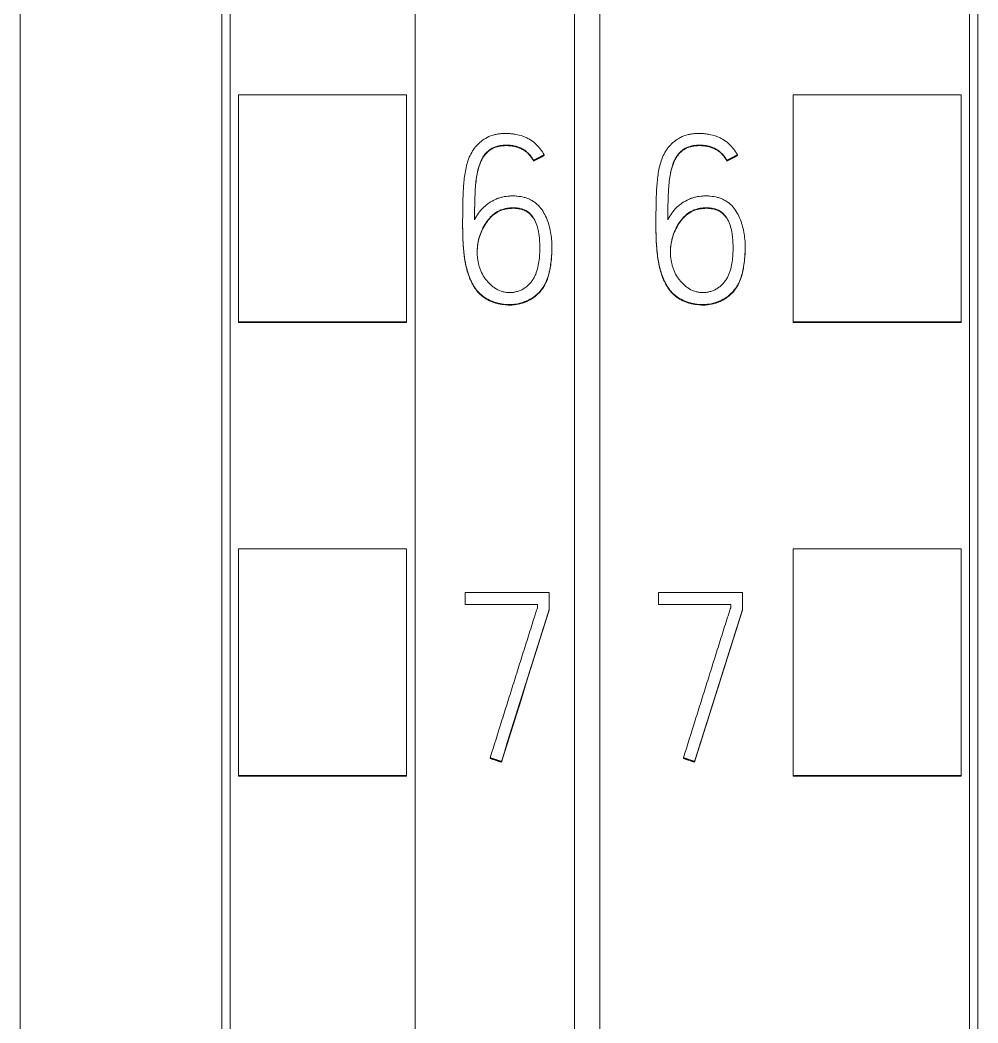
# Model space of a CAD drawing. Header units: millimetres. Extents: x 4137 to 6698, y 1400 to 3585.
# Drawn here: x 5243.75 to 5255.15, y 3259.39 to 3271.33 of the extents above; entities that cross this region are included whole.
import ezdxf

# ---------------------------------------------------------------- set-up
doc = ezdxf.new("R2010")
doc.units = ezdxf.units.MM
doc.layers.add('000-PI-Oprema', color=30, linetype='Continuous', lineweight=5)

msp = doc.modelspace()

# ---------------------------------------------------------------- linework, layer by layer
at = {"layer": '000-PI-Oprema', "color": 0, "linetype": 'ByBlock', "lineweight": 0}
for p, q in [((5250.648, 3360.459), (5250.648, 3247.041)), ((5250.648, 3360.459), (5250.648, 3247.041)), ((5246.248, 3249.363), (5246.248, 3358.178)), ((5255.048, 3358.178), (5255.048, 3249.363)), ((5248.448, 3293.528), (5248.448, 3229.573)), ((5250.348, 3293.528), (5250.348, 3229.573)), ((5246.348, 3267.736), (5246.348, 3270.437)), ((5246.348, 3270.437), (5248.348, 3270.437)), ((5248.348, 3267.736), (5248.348, 3270.437)), ((5252.948, 3267.736), (5252.948, 3270.437)), ((5254.948, 3270.437), (5252.948, 3270.437)), ((5254.948, 3267.736), (5254.948, 3270.437)), ((5249.986, 3269.724), (5249.986, 3269.717)), ((5252.286, 3269.724), (5252.286, 3269.717)), ((5249.859, 3269.657), (5249.859, 3269.651)), ((5252.159, 3269.657), (5252.159, 3269.651)), ((5249.015, 3268.917), (5249.015, 3268.911)), ((5251.315, 3268.917), (5251.315, 3268.911)), ((5250.078, 3268.617), (5250.078, 3268.623)), ((5252.378, 3268.617), (5252.378, 3268.623)), ((5246.348, 3267.728), (5246.348, 3267.736)), ((5246.348, 3267.736), (5248.348, 3267.736)), ((5246.348, 3267.728), (5248.348, 3267.728)), ((5248.348, 3267.728), (5248.348, 3267.736)), ((5252.948, 3267.728), (5252.948, 3267.736)), ((5254.948, 3267.736), (5252.948, 3267.736)), ((5254.948, 3267.728), (5252.948, 3267.728)), ((5254.948, 3267.728), (5254.948, 3267.736)), ((5246.348, 3262.335), (5246.348, 3265.035)), ((5246.348, 3265.035), (5248.348, 3265.035)), ((5248.348, 3262.335), (5248.348, 3265.035)), ((5252.948, 3262.335), (5252.948, 3265.035)), ((5254.948, 3265.035), (5252.948, 3265.035)), ((5254.948, 3262.335), (5254.948, 3265.035)), ((5249.046, 3264.371), (5249.046, 3264.513)), ((5249.046, 3264.513), (5250.045, 3264.513)), ((5250.045, 3264.513), (5250.045, 3264.31)), ((5251.346, 3264.371), (5251.346, 3264.513)), ((5251.346, 3264.513), (5252.345, 3264.513)), ((5252.345, 3264.513), (5252.345, 3264.31)), ((5249.906, 3264.371), (5249.046, 3264.371)), ((5249.906, 3264.332), (5249.906, 3264.371)), ((5252.206, 3264.371), (5251.346, 3264.371)), ((5252.206, 3264.332), (5252.206, 3264.371)), ((5250.045, 3264.31), (5250.045, 3264.304)), ((5252.345, 3264.31), (5252.345, 3264.304)), ((5249.343, 3262.545), (5249.343, 3262.539)), ((5251.643, 3262.545), (5251.643, 3262.539)), ((5249.476, 3262.501), (5249.476, 3262.494)), ((5251.776, 3262.501), (5251.776, 3262.494)), ((5246.348, 3262.328), (5246.348, 3262.335)), ((5246.348, 3262.335), (5248.348, 3262.335)), ((5246.348, 3262.328), (5248.348, 3262.328)), ((5248.348, 3262.328), (5248.348, 3262.335)), ((5252.948, 3262.328), (5252.948, 3262.335)), ((5254.948, 3262.335), (5252.948, 3262.335)), ((5254.948, 3262.328), (5252.948, 3262.328)), ((5254.948, 3262.328), (5254.948, 3262.335))]:
    msp.add_line(p, q, dxfattribs=at)
for centre, major_axis, ratio, start_param, end_param in [((5262.257, 3240.552), (315.562, 1005.234), 0.017816, 1.552753, 1.554553), ((5262.089, 3240.868), (313.38, 998.269), 0.017694, 1.552872, 1.554685), ((5264.476, 3240.698), (314.539, 1001.971), 0.017758, 1.552804, 1.55461), ((5264.456, 3240.743), (314.236, 1001.002), 0.017743, 1.552827, 1.554635)]:
    msp.add_ellipse(centre, major_axis=major_axis, ratio=ratio, start_param=start_param, end_param=end_param, dxfattribs=at)
for points, knots in [([(5246.148, 3249.078), (5246.148, 3252.418), (5246.148, 3260.383), (5246.148, 3273.023), (5246.148, 3288.509), (5246.148, 3302.803), (5246.148, 3317.013), (5246.148, 3331.58), (5246.148, 3345.75), (5246.148, 3355.32), (5246.148, 3358.364)], [0, 0, 0, 0, 0.091483, 0.21812, 0.346206, 0.515858, 0.610111, 0.736264, 0.916066, 1, 1, 1, 1]), ([(5255.148, 3358.364), (5255.148, 3355.32), (5255.148, 3345.75), (5255.148, 3331.58), (5255.148, 3317.013), (5255.148, 3302.803), (5255.148, 3288.509), (5255.148, 3273.023), (5255.148, 3260.383), (5255.148, 3252.418), (5255.148, 3249.078)], [0, 0, 0, 0, 0.083934, 0.263736, 0.389889, 0.484142, 0.653794, 0.78188, 0.908517, 1, 1, 1, 1]), ([(5243.748, 3355.298), (5243.748, 3353.275), (5243.748, 3344.726), (5243.748, 3331.58), (5243.748, 3317.013), (5243.748, 3302.803), (5243.748, 3288.509), (5243.748, 3273.023), (5243.748, 3260.265), (5243.748, 3251.383), (5243.748, 3247.126), (5243.748, 3246.328)], [0, 0, 0, 0, 0.055935, 0.236292, 0.362833, 0.457376, 0.627551, 0.756032, 0.883059, 0.978086, 1, 1, 1, 1]), ([(5249.986, 3269.724), (5249.972, 3269.749), (5249.956, 3269.773), (5249.929, 3269.807), (5249.92, 3269.818), (5249.9, 3269.839), (5249.89, 3269.85), (5249.857, 3269.879), (5249.834, 3269.896), (5249.797, 3269.918), (5249.784, 3269.924), (5249.757, 3269.936), (5249.744, 3269.942), (5249.703, 3269.956), (5249.675, 3269.963), (5249.633, 3269.971), (5249.618, 3269.973), (5249.59, 3269.976), (5249.575, 3269.978), (5249.532, 3269.98), (5249.503, 3269.98), (5249.46, 3269.976), (5249.446, 3269.974), (5249.417, 3269.969), (5249.403, 3269.966), (5249.361, 3269.955), (5249.334, 3269.945), (5249.295, 3269.925), (5249.283, 3269.917), (5249.258, 3269.902), (5249.246, 3269.893), (5249.212, 3269.866), (5249.192, 3269.846), (5249.163, 3269.813), (5249.154, 3269.801), (5249.137, 3269.778), (5249.13, 3269.766), (5249.108, 3269.728), (5249.096, 3269.702), (5249.076, 3269.647), (5249.067, 3269.62), (5249.054, 3269.564), (5249.048, 3269.536), (5249.039, 3269.479), (5249.036, 3269.451), (5249.026, 3269.365), (5249.023, 3269.308), (5249.018, 3269.193), (5249.017, 3269.135), (5249.015, 3268.963), (5249.013, 3268.847), (5249.019, 3268.704), (5249.021, 3268.675), (5249.025, 3268.618), (5249.027, 3268.59), (5249.036, 3268.504), (5249.045, 3268.447), (5249.062, 3268.377), (5249.066, 3268.362), (5249.074, 3268.335), (5249.078, 3268.321), (5249.092, 3268.28), (5249.102, 3268.253), (5249.12, 3268.213), (5249.127, 3268.201), (5249.141, 3268.175), (5249.148, 3268.162), (5249.172, 3268.126), (5249.19, 3268.103), (5249.22, 3268.072), (5249.231, 3268.062), (5249.254, 3268.043), (5249.265, 3268.035), (5249.302, 3268.011), (5249.327, 3267.997), (5249.368, 3267.98), (5249.381, 3267.975), (5249.409, 3267.966), (5249.423, 3267.962), (5249.465, 3267.952), (5249.493, 3267.947), (5249.537, 3267.943), (5249.551, 3267.942), (5249.581, 3267.942), (5249.595, 3267.942), (5249.638, 3267.945), (5249.667, 3267.95), (5249.709, 3267.96), (5249.723, 3267.964), (5249.75, 3267.974), (5249.764, 3267.979), (5249.804, 3267.997), (5249.829, 3268.011), (5249.865, 3268.035), (5249.876, 3268.044), (5249.899, 3268.063), (5249.91, 3268.073), (5249.94, 3268.104), (5249.958, 3268.126), (5249.982, 3268.162), (5249.989, 3268.175), (5250.003, 3268.201), (5250.009, 3268.214), (5250.025, 3268.255), (5250.034, 3268.282), (5250.045, 3268.324), (5250.048, 3268.338), (5250.054, 3268.367), (5250.057, 3268.381), (5250.064, 3268.424), (5250.067, 3268.453), (5250.076, 3268.539), (5250.079, 3268.596), (5250.077, 3268.683), (5250.075, 3268.711), (5250.068, 3268.769), (5250.064, 3268.798), (5250.051, 3268.855), (5250.044, 3268.883), (5250.026, 3268.939), (5250.015, 3268.966), (5249.99, 3269.019), (5249.976, 3269.045), (5249.943, 3269.092), (5249.924, 3269.115), (5249.892, 3269.145), (5249.881, 3269.154), (5249.857, 3269.171), (5249.844, 3269.179), (5249.818, 3269.192), (5249.805, 3269.198), (5249.777, 3269.209), (5249.763, 3269.214), (5249.721, 3269.225), (5249.692, 3269.23), (5249.648, 3269.234), (5249.634, 3269.235), (5249.604, 3269.236), (5249.59, 3269.235), (5249.546, 3269.233), (5249.517, 3269.229), (5249.474, 3269.219), (5249.46, 3269.215), (5249.432, 3269.206), (5249.418, 3269.2), (5249.379, 3269.182), (5249.353, 3269.168), (5249.317, 3269.143), (5249.305, 3269.134), (5249.283, 3269.116), (5249.272, 3269.106), (5249.24, 3269.076), (5249.221, 3269.054), (5249.186, 3269.006), (5249.171, 3268.981), (5249.157, 3268.955)], [0, 0, 0, 0, 0.015625, 0.015625, 0.023438, 0.023438, 0.03125, 0.03125, 0.046875, 0.046875, 0.054688, 0.054688, 0.0625, 0.0625, 0.078125, 0.078125, 0.085938, 0.085938, 0.09375, 0.09375, 0.109375, 0.109375, 0.117188, 0.117188, 0.125, 0.125, 0.140625, 0.140625, 0.148438, 0.148438, 0.15625, 0.15625, 0.171875, 0.171875, 0.179688, 0.179688, 0.1875, 0.1875, 0.203125, 0.203125, 0.21875, 0.21875, 0.234375, 0.234375, 0.25, 0.25, 0.28125, 0.28125, 0.3125, 0.3125, 0.375, 0.375, 0.390625, 0.390625, 0.40625, 0.40625, 0.4375, 0.4375, 0.445313, 0.445313, 0.453125, 0.453125, 0.46875, 0.46875, 0.476563, 0.476563, 0.484375, 0.484375, 0.5, 0.5, 0.507813, 0.507813, 0.515625, 0.515625, 0.53125, 0.53125, 0.539063, 0.539063, 0.546875, 0.546875, 0.5625, 0.5625, 0.570313, 0.570313, 0.578125, 0.578125, 0.59375, 0.59375, 0.601563, 0.601563, 0.609375, 0.609375, 0.625, 0.625, 0.632813, 0.632813, 0.640625, 0.640625, 0.65625, 0.65625, 0.664063, 0.664063, 0.671875, 0.671875, 0.6875, 0.6875, 0.695313, 0.695313, 0.703125, 0.703125, 0.71875, 0.71875, 0.75, 0.75, 0.765625, 0.765625, 0.78125, 0.78125, 0.796875, 0.796875, 0.8125, 0.8125, 0.828125, 0.828125, 0.84375, 0.84375, 0.851563, 0.851563, 0.859375, 0.859375, 0.867188, 0.867188, 0.875, 0.875, 0.890625, 0.890625, 0.898438, 0.898438, 0.90625, 0.90625, 0.921875, 0.921875, 0.929688, 0.929688, 0.9375, 0.9375, 0.953125, 0.953125, 0.960938, 0.960938, 0.96875, 0.96875, 0.984375, 0.984375, 1, 1, 1, 1]), ([(5252.286, 3269.724), (5252.272, 3269.749), (5252.256, 3269.773), (5252.229, 3269.807), (5252.22, 3269.818), (5252.2, 3269.839), (5252.19, 3269.85), (5252.157, 3269.879), (5252.134, 3269.896), (5252.097, 3269.918), (5252.084, 3269.924), (5252.057, 3269.936), (5252.044, 3269.942), (5252.003, 3269.956), (5251.975, 3269.963), (5251.933, 3269.971), (5251.918, 3269.973), (5251.89, 3269.976), (5251.875, 3269.978), (5251.832, 3269.98), (5251.803, 3269.98), (5251.76, 3269.976), (5251.746, 3269.974), (5251.717, 3269.969), (5251.703, 3269.966), (5251.661, 3269.955), (5251.634, 3269.945), (5251.595, 3269.925), (5251.583, 3269.917), (5251.558, 3269.902), (5251.546, 3269.893), (5251.512, 3269.866), (5251.492, 3269.846), (5251.463, 3269.813), (5251.454, 3269.801), (5251.437, 3269.778), (5251.43, 3269.766), (5251.408, 3269.728), (5251.396, 3269.702), (5251.376, 3269.647), (5251.367, 3269.62), (5251.354, 3269.564), (5251.348, 3269.536), (5251.339, 3269.479), (5251.336, 3269.451), (5251.326, 3269.365), (5251.323, 3269.308), (5251.318, 3269.193), (5251.317, 3269.135), (5251.315, 3268.963), (5251.313, 3268.847), (5251.319, 3268.704), (5251.321, 3268.675), (5251.325, 3268.618), (5251.327, 3268.59), (5251.336, 3268.504), (5251.345, 3268.447), (5251.362, 3268.377), (5251.366, 3268.362), (5251.374, 3268.335), (5251.378, 3268.321), (5251.392, 3268.28), (5251.402, 3268.253), (5251.42, 3268.213), (5251.427, 3268.201), (5251.441, 3268.175), (5251.448, 3268.162), (5251.472, 3268.126), (5251.49, 3268.103), (5251.52, 3268.072), (5251.531, 3268.062), (5251.554, 3268.043), (5251.565, 3268.035), (5251.602, 3268.011), (5251.627, 3267.997), (5251.668, 3267.98), (5251.681, 3267.975), (5251.709, 3267.966), (5251.723, 3267.962), (5251.765, 3267.952), (5251.793, 3267.947), (5251.837, 3267.943), (5251.851, 3267.942), (5251.881, 3267.942), (5251.895, 3267.942), (5251.938, 3267.945), (5251.967, 3267.95), (5252.009, 3267.96), (5252.023, 3267.964), (5252.05, 3267.974), (5252.064, 3267.979), (5252.104, 3267.997), (5252.129, 3268.011), (5252.165, 3268.035), (5252.176, 3268.044), (5252.199, 3268.063), (5252.21, 3268.073), (5252.24, 3268.104), (5252.258, 3268.126), (5252.282, 3268.162), (5252.289, 3268.175), (5252.303, 3268.201), (5252.309, 3268.214), (5252.325, 3268.255), (5252.334, 3268.282), (5252.345, 3268.324), (5252.348, 3268.338), (5252.354, 3268.367), (5252.357, 3268.381), (5252.364, 3268.424), (5252.367, 3268.453), (5252.376, 3268.539), (5252.379, 3268.596), (5252.377, 3268.683), (5252.375, 3268.711), (5252.368, 3268.769), (5252.364, 3268.798), (5252.351, 3268.855), (5252.344, 3268.883), (5252.326, 3268.939), (5252.315, 3268.966), (5252.29, 3269.019), (5252.276, 3269.045), (5252.243, 3269.092), (5252.224, 3269.115), (5252.192, 3269.145), (5252.181, 3269.154), (5252.157, 3269.171), (5252.144, 3269.179), (5252.118, 3269.192), (5252.105, 3269.198), (5252.077, 3269.209), (5252.063, 3269.214), (5252.021, 3269.225), (5251.992, 3269.23), (5251.948, 3269.234), (5251.934, 3269.235), (5251.904, 3269.236), (5251.89, 3269.235), (5251.846, 3269.233), (5251.817, 3269.229), (5251.774, 3269.219), (5251.76, 3269.215), (5251.732, 3269.206), (5251.718, 3269.2), (5251.679, 3269.182), (5251.653, 3269.168), (5251.617, 3269.143), (5251.605, 3269.134), (5251.583, 3269.116), (5251.572, 3269.106), (5251.54, 3269.076), (5251.521, 3269.054), (5251.486, 3269.006), (5251.471, 3268.981), (5251.457, 3268.955)], [0, 0, 0, 0, 0.015625, 0.015625, 0.023438, 0.023438, 0.03125, 0.03125, 0.046875, 0.046875, 0.054688, 0.054688, 0.0625, 0.0625, 0.078125, 0.078125, 0.085938, 0.085938, 0.09375, 0.09375, 0.109375, 0.109375, 0.117188, 0.117188, 0.125, 0.125, 0.140625, 0.140625, 0.148438, 0.148438, 0.15625, 0.15625, 0.171875, 0.171875, 0.179688, 0.179688, 0.1875, 0.1875, 0.203125, 0.203125, 0.21875, 0.21875, 0.234375, 0.234375, 0.25, 0.25, 0.28125, 0.28125, 0.3125, 0.3125, 0.375, 0.375, 0.390625, 0.390625, 0.40625, 0.40625, 0.4375, 0.4375, 0.445313, 0.445313, 0.453125, 0.453125, 0.46875, 0.46875, 0.476563, 0.476563, 0.484375, 0.484375, 0.5, 0.5, 0.507813, 0.507813, 0.515625, 0.515625, 0.53125, 0.53125, 0.539063, 0.539063, 0.546875, 0.546875, 0.5625, 0.5625, 0.570313, 0.570313, 0.578125, 0.578125, 0.59375, 0.59375, 0.601563, 0.601563, 0.609375, 0.609375, 0.625, 0.625, 0.632813, 0.632813, 0.640625, 0.640625, 0.65625, 0.65625, 0.664063, 0.664063, 0.671875, 0.671875, 0.6875, 0.6875, 0.695313, 0.695313, 0.703125, 0.703125, 0.71875, 0.71875, 0.75, 0.75, 0.765625, 0.765625, 0.78125, 0.78125, 0.796875, 0.796875, 0.8125, 0.8125, 0.828125, 0.828125, 0.84375, 0.84375, 0.851563, 0.851563, 0.859375, 0.859375, 0.867188, 0.867188, 0.875, 0.875, 0.890625, 0.890625, 0.898438, 0.898438, 0.90625, 0.90625, 0.921875, 0.921875, 0.929688, 0.929688, 0.9375, 0.9375, 0.953125, 0.953125, 0.960938, 0.960938, 0.96875, 0.96875, 0.984375, 0.984375, 1, 1, 1, 1]), ([(5249.157, 3268.955), (5249.157, 3269.016), (5249.157, 3269.077), (5249.16, 3269.169), (5249.161, 3269.199), (5249.163, 3269.26), (5249.164, 3269.291), (5249.168, 3269.351), (5249.17, 3269.382), (5249.177, 3269.442), (5249.182, 3269.473), (5249.191, 3269.518), (5249.194, 3269.533), (5249.201, 3269.563), (5249.206, 3269.578), (5249.22, 3269.622), (5249.231, 3269.651), (5249.249, 3269.685), (5249.253, 3269.691), (5249.261, 3269.705), (5249.266, 3269.711), (5249.279, 3269.73), (5249.289, 3269.742), (5249.305, 3269.759), (5249.311, 3269.764), (5249.323, 3269.775), (5249.329, 3269.779), (5249.348, 3269.793), (5249.361, 3269.801), (5249.382, 3269.811), (5249.389, 3269.814), (5249.403, 3269.82), (5249.411, 3269.822), (5249.433, 3269.829), (5249.448, 3269.832), (5249.479, 3269.837), (5249.494, 3269.838), (5249.525, 3269.84), (5249.541, 3269.84), (5249.572, 3269.839), (5249.587, 3269.838), (5249.618, 3269.834), (5249.64, 3269.829), (5249.663, 3269.823), (5249.677, 3269.818), (5249.685, 3269.815), (5249.706, 3269.806), (5249.72, 3269.799), (5249.747, 3269.784), (5249.76, 3269.775), (5249.778, 3269.761), (5249.784, 3269.755), (5249.795, 3269.745), (5249.801, 3269.739), (5249.817, 3269.722), (5249.826, 3269.71), (5249.844, 3269.685), (5249.852, 3269.671), (5249.859, 3269.657)], [0, 0, 0, 0, 0.125, 0.125, 0.1875, 0.1875, 0.25, 0.25, 0.3125, 0.3125, 0.375, 0.375, 0.40625, 0.40625, 0.4375, 0.4375, 0.5, 0.5, 0.515625, 0.515625, 0.53125, 0.53125, 0.5625, 0.5625, 0.578125, 0.578125, 0.59375, 0.59375, 0.625, 0.625, 0.640625, 0.640625, 0.65625, 0.65625, 0.6875, 0.6875, 0.71875, 0.71875, 0.75, 0.75, 0.78125, 0.78125, 0.8125, 0.828125, 0.828125, 0.84375, 0.84375, 0.875, 0.875, 0.90625, 0.90625, 0.921875, 0.921875, 0.9375, 0.9375, 0.96875, 0.96875, 1, 1, 1, 1]), ([(5249.859, 3269.651), (5249.845, 3269.679), (5249.828, 3269.704), (5249.802, 3269.732), (5249.796, 3269.738), (5249.785, 3269.748), (5249.779, 3269.754), (5249.761, 3269.768), (5249.735, 3269.785), (5249.708, 3269.799), (5249.679, 3269.811), (5249.664, 3269.816), (5249.635, 3269.824), (5249.619, 3269.827), (5249.589, 3269.832), (5249.573, 3269.833), (5249.527, 3269.835), (5249.496, 3269.833), (5249.451, 3269.826), (5249.435, 3269.823), (5249.405, 3269.814), (5249.391, 3269.809), (5249.37, 3269.799), (5249.363, 3269.796), (5249.35, 3269.788), (5249.343, 3269.784), (5249.324, 3269.77), (5249.307, 3269.755), (5249.291, 3269.737), (5249.281, 3269.726), (5249.276, 3269.719), (5249.263, 3269.701), (5249.254, 3269.687), (5249.24, 3269.661), (5249.233, 3269.647), (5249.221, 3269.618), (5249.216, 3269.603), (5249.202, 3269.559), (5249.194, 3269.529), (5249.182, 3269.469), (5249.178, 3269.439), (5249.171, 3269.379), (5249.168, 3269.348), (5249.164, 3269.287), (5249.163, 3269.256), (5249.161, 3269.195), (5249.16, 3269.164), (5249.157, 3269.072), (5249.157, 3269.01), (5249.157, 3268.949)], [0, 0, 0, 0, 0.0625, 0.0625, 0.078125, 0.078125, 0.09375, 0.09375, 0.125, 0.15625, 0.15625, 0.1875, 0.1875, 0.21875, 0.21875, 0.25, 0.25, 0.3125, 0.3125, 0.34375, 0.34375, 0.375, 0.375, 0.390625, 0.390625, 0.40625, 0.40625, 0.4375, 0.453125, 0.453125, 0.46875, 0.46875, 0.5, 0.5, 0.53125, 0.53125, 0.5625, 0.5625, 0.625, 0.625, 0.6875, 0.6875, 0.75, 0.75, 0.8125, 0.8125, 0.875, 0.875, 1, 1, 1, 1]), ([(5251.457, 3268.955), (5251.457, 3269.016), (5251.457, 3269.077), (5251.46, 3269.169), (5251.461, 3269.199), (5251.463, 3269.26), (5251.464, 3269.291), (5251.468, 3269.351), (5251.47, 3269.382), (5251.477, 3269.442), (5251.482, 3269.473), (5251.491, 3269.518), (5251.494, 3269.533), (5251.501, 3269.563), (5251.506, 3269.578), (5251.52, 3269.622), (5251.531, 3269.651), (5251.549, 3269.685), (5251.553, 3269.691), (5251.561, 3269.705), (5251.566, 3269.711), (5251.579, 3269.73), (5251.589, 3269.742), (5251.605, 3269.759), (5251.611, 3269.764), (5251.623, 3269.775), (5251.629, 3269.779), (5251.648, 3269.793), (5251.661, 3269.801), (5251.682, 3269.811), (5251.689, 3269.814), (5251.703, 3269.82), (5251.711, 3269.822), (5251.733, 3269.829), (5251.748, 3269.832), (5251.779, 3269.837), (5251.794, 3269.838), (5251.825, 3269.84), (5251.841, 3269.84), (5251.872, 3269.839), (5251.887, 3269.838), (5251.918, 3269.834), (5251.94, 3269.829), (5251.963, 3269.823), (5251.977, 3269.818), (5251.985, 3269.815), (5252.006, 3269.806), (5252.02, 3269.799), (5252.047, 3269.784), (5252.06, 3269.775), (5252.078, 3269.761), (5252.084, 3269.755), (5252.095, 3269.745), (5252.101, 3269.739), (5252.117, 3269.722), (5252.126, 3269.71), (5252.144, 3269.685), (5252.152, 3269.671), (5252.159, 3269.657)], [0, 0, 0, 0, 0.125, 0.125, 0.1875, 0.1875, 0.25, 0.25, 0.3125, 0.3125, 0.375, 0.375, 0.40625, 0.40625, 0.4375, 0.4375, 0.5, 0.5, 0.515625, 0.515625, 0.53125, 0.53125, 0.5625, 0.5625, 0.578125, 0.578125, 0.59375, 0.59375, 0.625, 0.625, 0.640625, 0.640625, 0.65625, 0.65625, 0.6875, 0.6875, 0.71875, 0.71875, 0.75, 0.75, 0.78125, 0.78125, 0.8125, 0.828125, 0.828125, 0.84375, 0.84375, 0.875, 0.875, 0.90625, 0.90625, 0.921875, 0.921875, 0.9375, 0.9375, 0.96875, 0.96875, 1, 1, 1, 1]), ([(5252.159, 3269.651), (5252.145, 3269.679), (5252.128, 3269.704), (5252.102, 3269.732), (5252.096, 3269.738), (5252.085, 3269.748), (5252.079, 3269.754), (5252.061, 3269.768), (5252.035, 3269.785), (5252.008, 3269.799), (5251.979, 3269.811), (5251.964, 3269.816), (5251.935, 3269.824), (5251.919, 3269.827), (5251.889, 3269.832), (5251.873, 3269.833), (5251.827, 3269.835), (5251.796, 3269.833), (5251.751, 3269.826), (5251.735, 3269.823), (5251.705, 3269.814), (5251.691, 3269.809), (5251.67, 3269.799), (5251.663, 3269.796), (5251.65, 3269.788), (5251.643, 3269.784), (5251.624, 3269.77), (5251.607, 3269.755), (5251.591, 3269.737), (5251.581, 3269.726), (5251.576, 3269.719), (5251.563, 3269.701), (5251.554, 3269.687), (5251.54, 3269.661), (5251.533, 3269.647), (5251.521, 3269.618), (5251.516, 3269.603), (5251.502, 3269.559), (5251.494, 3269.529), (5251.482, 3269.469), (5251.478, 3269.439), (5251.471, 3269.379), (5251.468, 3269.348), (5251.464, 3269.287), (5251.463, 3269.256), (5251.461, 3269.195), (5251.46, 3269.164), (5251.457, 3269.072), (5251.457, 3269.01), (5251.457, 3268.949)], [0, 0, 0, 0, 0.0625, 0.0625, 0.078125, 0.078125, 0.09375, 0.09375, 0.125, 0.15625, 0.15625, 0.1875, 0.1875, 0.21875, 0.21875, 0.25, 0.25, 0.3125, 0.3125, 0.34375, 0.34375, 0.375, 0.375, 0.390625, 0.390625, 0.40625, 0.40625, 0.4375, 0.453125, 0.453125, 0.46875, 0.46875, 0.5, 0.5, 0.53125, 0.53125, 0.5625, 0.5625, 0.625, 0.625, 0.6875, 0.6875, 0.75, 0.75, 0.8125, 0.8125, 0.875, 0.875, 1, 1, 1, 1]), ([(5249.43, 3269.049), (5249.456, 3269.064), (5249.483, 3269.074), (5249.526, 3269.085), (5249.54, 3269.088), (5249.569, 3269.092), (5249.599, 3269.094), (5249.628, 3269.094), (5249.658, 3269.092), (5249.672, 3269.091), (5249.701, 3269.085), (5249.716, 3269.082), (5249.744, 3269.073), (5249.757, 3269.067), (5249.783, 3269.053), (5249.795, 3269.044), (5249.817, 3269.025), (5249.827, 3269.014), (5249.846, 3268.991), (5249.854, 3268.979), (5249.869, 3268.954), (5249.876, 3268.941), (5249.894, 3268.9), (5249.903, 3268.873), (5249.914, 3268.83), (5249.917, 3268.816), (5249.922, 3268.787), (5249.924, 3268.772), (5249.929, 3268.729), (5249.931, 3268.7), (5249.934, 3268.641), (5249.934, 3268.612), (5249.932, 3268.525), (5249.927, 3268.467), (5249.909, 3268.38), (5249.902, 3268.352), (5249.887, 3268.31), (5249.882, 3268.297), (5249.869, 3268.27), (5249.862, 3268.257), (5249.839, 3268.22), (5249.821, 3268.197), (5249.794, 3268.171), (5249.789, 3268.166), (5249.778, 3268.157), (5249.772, 3268.152), (5249.754, 3268.139), (5249.742, 3268.131), (5249.717, 3268.117), (5249.703, 3268.111), (5249.675, 3268.1), (5249.647, 3268.092), (5249.618, 3268.087), (5249.589, 3268.085), (5249.574, 3268.084), (5249.545, 3268.086), (5249.53, 3268.088), (5249.501, 3268.093), (5249.487, 3268.097), (5249.445, 3268.111), (5249.419, 3268.125), (5249.382, 3268.149), (5249.37, 3268.159), (5249.348, 3268.178), (5249.327, 3268.198), (5249.307, 3268.22), (5249.289, 3268.243), (5249.28, 3268.255), (5249.256, 3268.291), (5249.242, 3268.317), (5249.225, 3268.358), (5249.22, 3268.372), (5249.211, 3268.4), (5249.208, 3268.414), (5249.198, 3268.457), (5249.193, 3268.486), (5249.189, 3268.529), (5249.189, 3268.544), (5249.188, 3268.573), (5249.188, 3268.588), (5249.191, 3268.632), (5249.194, 3268.661), (5249.205, 3268.718), (5249.213, 3268.746), (5249.227, 3268.788), (5249.232, 3268.802), (5249.244, 3268.829), (5249.25, 3268.842), (5249.27, 3268.881), (5249.285, 3268.906), (5249.311, 3268.941), (5249.32, 3268.953), (5249.339, 3268.975), (5249.349, 3268.986), (5249.381, 3269.016), (5249.404, 3269.034), (5249.43, 3269.049)], [0, 0, 0, 0, 0.03125, 0.03125, 0.046875, 0.046875, 0.0625, 0.078125, 0.078125, 0.09375, 0.09375, 0.109375, 0.109375, 0.125, 0.125, 0.140625, 0.140625, 0.15625, 0.15625, 0.171875, 0.171875, 0.1875, 0.1875, 0.21875, 0.21875, 0.234375, 0.234375, 0.25, 0.25, 0.28125, 0.28125, 0.3125, 0.3125, 0.375, 0.375, 0.40625, 0.40625, 0.421875, 0.421875, 0.4375, 0.4375, 0.46875, 0.46875, 0.476563, 0.476563, 0.484375, 0.484375, 0.5, 0.5, 0.515625, 0.515625, 0.53125, 0.546875, 0.546875, 0.5625, 0.5625, 0.578125, 0.578125, 0.59375, 0.59375, 0.625, 0.625, 0.640625, 0.640625, 0.65625, 0.671875, 0.671875, 0.6875, 0.6875, 0.71875, 0.71875, 0.734375, 0.734375, 0.75, 0.75, 0.78125, 0.78125, 0.796875, 0.796875, 0.8125, 0.8125, 0.84375, 0.84375, 0.875, 0.875, 0.890625, 0.890625, 0.90625, 0.90625, 0.9375, 0.9375, 0.953125, 0.953125, 0.96875, 0.96875, 1, 1, 1, 1]), ([(5249.43, 3269.043), (5249.404, 3269.028), (5249.381, 3269.01), (5249.349, 3268.98), (5249.339, 3268.969), (5249.32, 3268.947), (5249.311, 3268.935), (5249.285, 3268.9), (5249.27, 3268.875), (5249.25, 3268.836), (5249.244, 3268.823), (5249.232, 3268.796), (5249.227, 3268.782), (5249.213, 3268.74), (5249.205, 3268.712), (5249.197, 3268.669), (5249.195, 3268.654), (5249.191, 3268.625), (5249.19, 3268.611), (5249.189, 3268.585), (5249.188, 3268.574), (5249.188, 3268.564)], [0, 0, 0, 0, 0.157109, 0.157109, 0.235664, 0.235664, 0.314218, 0.314218, 0.471328, 0.471328, 0.549882, 0.549882, 0.628437, 0.628437, 0.785546, 0.785546, 0.864101, 0.864101, 0.942655, 0.942655, 1, 1, 1, 1]), ([(5249.851, 3268.978), (5249.846, 3268.984), (5249.841, 3268.991), (5249.826, 3269.009), (5249.816, 3269.02), (5249.799, 3269.034), (5249.794, 3269.039), (5249.781, 3269.047), (5249.775, 3269.051), (5249.756, 3269.061), (5249.743, 3269.067), (5249.715, 3269.076), (5249.7, 3269.08), (5249.671, 3269.084), (5249.657, 3269.086), (5249.628, 3269.088), (5249.613, 3269.088), (5249.569, 3269.086), (5249.54, 3269.082), (5249.497, 3269.072), (5249.483, 3269.067), (5249.463, 3269.059), (5249.456, 3269.056), (5249.443, 3269.05), (5249.436, 3269.047), (5249.43, 3269.043)], [0, 0, 0, 0, 0.053658, 0.053658, 0.148292, 0.148292, 0.195609, 0.195609, 0.242926, 0.242926, 0.33756, 0.33756, 0.432195, 0.432195, 0.526829, 0.526829, 0.621463, 0.621463, 0.810732, 0.810732, 0.905366, 0.905366, 0.952683, 0.952683, 1, 1, 1, 1]), ([(5251.73, 3269.049), (5251.756, 3269.064), (5251.783, 3269.074), (5251.826, 3269.085), (5251.84, 3269.088), (5251.869, 3269.092), (5251.899, 3269.094), (5251.928, 3269.094), (5251.958, 3269.092), (5251.972, 3269.091), (5252.001, 3269.085), (5252.016, 3269.082), (5252.044, 3269.073), (5252.057, 3269.067), (5252.083, 3269.053), (5252.095, 3269.044), (5252.117, 3269.025), (5252.127, 3269.014), (5252.146, 3268.991), (5252.154, 3268.979), (5252.169, 3268.954), (5252.176, 3268.941), (5252.194, 3268.9), (5252.203, 3268.873), (5252.214, 3268.83), (5252.217, 3268.816), (5252.222, 3268.787), (5252.224, 3268.772), (5252.229, 3268.729), (5252.231, 3268.7), (5252.234, 3268.641), (5252.234, 3268.612), (5252.232, 3268.525), (5252.227, 3268.467), (5252.209, 3268.38), (5252.202, 3268.352), (5252.187, 3268.31), (5252.182, 3268.297), (5252.169, 3268.27), (5252.162, 3268.257), (5252.139, 3268.22), (5252.121, 3268.197), (5252.094, 3268.171), (5252.089, 3268.166), (5252.078, 3268.157), (5252.072, 3268.152), (5252.054, 3268.139), (5252.042, 3268.131), (5252.017, 3268.117), (5252.003, 3268.111), (5251.975, 3268.1), (5251.947, 3268.092), (5251.918, 3268.087), (5251.889, 3268.085), (5251.874, 3268.084), (5251.845, 3268.086), (5251.83, 3268.088), (5251.801, 3268.093), (5251.787, 3268.097), (5251.745, 3268.111), (5251.719, 3268.125), (5251.682, 3268.149), (5251.67, 3268.159), (5251.648, 3268.178), (5251.627, 3268.198), (5251.607, 3268.22), (5251.589, 3268.243), (5251.58, 3268.255), (5251.556, 3268.291), (5251.542, 3268.317), (5251.525, 3268.358), (5251.52, 3268.372), (5251.511, 3268.4), (5251.508, 3268.414), (5251.498, 3268.457), (5251.493, 3268.486), (5251.489, 3268.529), (5251.489, 3268.544), (5251.488, 3268.573), (5251.488, 3268.588), (5251.491, 3268.632), (5251.494, 3268.661), (5251.505, 3268.718), (5251.513, 3268.746), (5251.527, 3268.788), (5251.532, 3268.802), (5251.544, 3268.829), (5251.55, 3268.842), (5251.57, 3268.881), (5251.585, 3268.906), (5251.611, 3268.941), (5251.62, 3268.953), (5251.639, 3268.975), (5251.649, 3268.986), (5251.681, 3269.016), (5251.704, 3269.034), (5251.73, 3269.049)], [0, 0, 0, 0, 0.03125, 0.03125, 0.046875, 0.046875, 0.0625, 0.078125, 0.078125, 0.09375, 0.09375, 0.109375, 0.109375, 0.125, 0.125, 0.140625, 0.140625, 0.15625, 0.15625, 0.171875, 0.171875, 0.1875, 0.1875, 0.21875, 0.21875, 0.234375, 0.234375, 0.25, 0.25, 0.28125, 0.28125, 0.3125, 0.3125, 0.375, 0.375, 0.40625, 0.40625, 0.421875, 0.421875, 0.4375, 0.4375, 0.46875, 0.46875, 0.476563, 0.476563, 0.484375, 0.484375, 0.5, 0.5, 0.515625, 0.515625, 0.53125, 0.546875, 0.546875, 0.5625, 0.5625, 0.578125, 0.578125, 0.59375, 0.59375, 0.625, 0.625, 0.640625, 0.640625, 0.65625, 0.671875, 0.671875, 0.6875, 0.6875, 0.71875, 0.71875, 0.734375, 0.734375, 0.75, 0.75, 0.78125, 0.78125, 0.796875, 0.796875, 0.8125, 0.8125, 0.84375, 0.84375, 0.875, 0.875, 0.890625, 0.890625, 0.90625, 0.90625, 0.9375, 0.9375, 0.953125, 0.953125, 0.96875, 0.96875, 1, 1, 1, 1]), ([(5251.73, 3269.043), (5251.704, 3269.028), (5251.681, 3269.01), (5251.649, 3268.98), (5251.639, 3268.969), (5251.62, 3268.947), (5251.611, 3268.935), (5251.585, 3268.9), (5251.57, 3268.875), (5251.55, 3268.836), (5251.544, 3268.823), (5251.532, 3268.796), (5251.527, 3268.782), (5251.513, 3268.74), (5251.505, 3268.712), (5251.497, 3268.669), (5251.495, 3268.654), (5251.491, 3268.625), (5251.49, 3268.611), (5251.489, 3268.585), (5251.488, 3268.574), (5251.488, 3268.564)], [0, 0, 0, 0, 0.157109, 0.157109, 0.235664, 0.235664, 0.314218, 0.314218, 0.471328, 0.471328, 0.549882, 0.549882, 0.628437, 0.628437, 0.785546, 0.785546, 0.864101, 0.864101, 0.942655, 0.942655, 1, 1, 1, 1]), ([(5252.151, 3268.978), (5252.146, 3268.984), (5252.141, 3268.991), (5252.126, 3269.009), (5252.116, 3269.02), (5252.099, 3269.034), (5252.094, 3269.039), (5252.081, 3269.047), (5252.075, 3269.051), (5252.056, 3269.061), (5252.043, 3269.067), (5252.015, 3269.076), (5252, 3269.08), (5251.971, 3269.084), (5251.957, 3269.086), (5251.928, 3269.088), (5251.913, 3269.088), (5251.869, 3269.086), (5251.84, 3269.082), (5251.797, 3269.072), (5251.783, 3269.067), (5251.763, 3269.059), (5251.756, 3269.056), (5251.743, 3269.05), (5251.736, 3269.047), (5251.73, 3269.043)], [0, 0, 0, 0, 0.053658, 0.053658, 0.148292, 0.148292, 0.195609, 0.195609, 0.242926, 0.242926, 0.33756, 0.33756, 0.432195, 0.432195, 0.526829, 0.526829, 0.621463, 0.621463, 0.810732, 0.810732, 0.905366, 0.905366, 0.952683, 0.952683, 1, 1, 1, 1]), ([(5250.078, 3268.617), (5250.078, 3268.571), (5250.075, 3268.525), (5250.068, 3268.45), (5250.064, 3268.422), (5250.057, 3268.379), (5250.055, 3268.364), (5250.049, 3268.336), (5250.046, 3268.322), (5250.035, 3268.279), (5250.026, 3268.251), (5250.01, 3268.211), (5250.004, 3268.198), (5249.991, 3268.172), (5249.984, 3268.159), (5249.96, 3268.122), (5249.942, 3268.1), (5249.912, 3268.069), (5249.901, 3268.059), (5249.879, 3268.04), (5249.867, 3268.031), (5249.831, 3268.006), (5249.806, 3267.992), (5249.767, 3267.974), (5249.753, 3267.968), (5249.725, 3267.959), (5249.711, 3267.955), (5249.669, 3267.944), (5249.641, 3267.939), (5249.597, 3267.936), (5249.583, 3267.936), (5249.553, 3267.936), (5249.539, 3267.937), (5249.496, 3267.941), (5249.467, 3267.945), (5249.424, 3267.955), (5249.41, 3267.959), (5249.383, 3267.968), (5249.369, 3267.973), (5249.329, 3267.99), (5249.304, 3268.003), (5249.273, 3268.023), (5249.267, 3268.027), (5249.256, 3268.036), (5249.25, 3268.04), (5249.233, 3268.054), (5249.222, 3268.064), (5249.192, 3268.095), (5249.174, 3268.118), (5249.15, 3268.154), (5249.142, 3268.166), (5249.128, 3268.192), (5249.122, 3268.205), (5249.103, 3268.244), (5249.093, 3268.271), (5249.074, 3268.326), (5249.066, 3268.354), (5249.052, 3268.41), (5249.047, 3268.439), (5249.037, 3268.496), (5249.03, 3268.553), (5249.025, 3268.61), (5249.021, 3268.667), (5249.019, 3268.696), (5249.016, 3268.787), (5249.015, 3268.849), (5249.015, 3268.911)], [0, 0, 0, 0, 0.061997, 0.061997, 0.100843, 0.100843, 0.120266, 0.120266, 0.139688, 0.139688, 0.178534, 0.178534, 0.197957, 0.197957, 0.217379, 0.217379, 0.256225, 0.256225, 0.275648, 0.275648, 0.295071, 0.295071, 0.333916, 0.333916, 0.353339, 0.353339, 0.372762, 0.372762, 0.411607, 0.411607, 0.43103, 0.43103, 0.450453, 0.450453, 0.489298, 0.489298, 0.508721, 0.508721, 0.528144, 0.528144, 0.566989, 0.566989, 0.5767, 0.5767, 0.586412, 0.586412, 0.605835, 0.605835, 0.64468, 0.64468, 0.664103, 0.664103, 0.683526, 0.683526, 0.722371, 0.722371, 0.761217, 0.761217, 0.800062, 0.800062, 0.838908, 0.877753, 0.877753, 0.916599, 0.916599, 1, 1, 1, 1]), ([(5252.378, 3268.617), (5252.378, 3268.571), (5252.375, 3268.525), (5252.368, 3268.45), (5252.364, 3268.422), (5252.357, 3268.379), (5252.355, 3268.364), (5252.349, 3268.336), (5252.346, 3268.322), (5252.335, 3268.279), (5252.326, 3268.251), (5252.31, 3268.211), (5252.304, 3268.198), (5252.291, 3268.172), (5252.284, 3268.159), (5252.26, 3268.122), (5252.242, 3268.1), (5252.212, 3268.069), (5252.201, 3268.059), (5252.179, 3268.04), (5252.167, 3268.031), (5252.131, 3268.006), (5252.106, 3267.992), (5252.067, 3267.974), (5252.053, 3267.968), (5252.025, 3267.959), (5252.011, 3267.955), (5251.969, 3267.944), (5251.941, 3267.939), (5251.897, 3267.936), (5251.883, 3267.936), (5251.853, 3267.936), (5251.839, 3267.937), (5251.796, 3267.941), (5251.767, 3267.945), (5251.724, 3267.955), (5251.71, 3267.959), (5251.683, 3267.968), (5251.669, 3267.973), (5251.629, 3267.99), (5251.604, 3268.003), (5251.573, 3268.023), (5251.567, 3268.027), (5251.556, 3268.036), (5251.55, 3268.04), (5251.533, 3268.054), (5251.522, 3268.064), (5251.492, 3268.095), (5251.474, 3268.118), (5251.45, 3268.154), (5251.442, 3268.166), (5251.428, 3268.192), (5251.422, 3268.205), (5251.403, 3268.244), (5251.393, 3268.271), (5251.374, 3268.326), (5251.366, 3268.354), (5251.352, 3268.41), (5251.347, 3268.439), (5251.337, 3268.496), (5251.33, 3268.553), (5251.325, 3268.61), (5251.321, 3268.667), (5251.319, 3268.696), (5251.316, 3268.787), (5251.315, 3268.849), (5251.315, 3268.911)], [0, 0, 0, 0, 0.061997, 0.061997, 0.100843, 0.100843, 0.120266, 0.120266, 0.139688, 0.139688, 0.178534, 0.178534, 0.197957, 0.197957, 0.217379, 0.217379, 0.256225, 0.256225, 0.275648, 0.275648, 0.295071, 0.295071, 0.333916, 0.333916, 0.353339, 0.353339, 0.372762, 0.372762, 0.411607, 0.411607, 0.43103, 0.43103, 0.450453, 0.450453, 0.489298, 0.489298, 0.508721, 0.508721, 0.528144, 0.528144, 0.566989, 0.566989, 0.5767, 0.5767, 0.586412, 0.586412, 0.605835, 0.605835, 0.64468, 0.64468, 0.664103, 0.664103, 0.683526, 0.683526, 0.722371, 0.722371, 0.761217, 0.761217, 0.800062, 0.800062, 0.838908, 0.877753, 0.877753, 0.916599, 0.916599, 1, 1, 1, 1]), ([(5249.343, 3262.545), (5249.389, 3262.694), (5249.436, 3262.843), (5249.506, 3263.066), (5249.53, 3263.141), (5249.576, 3263.29), (5249.599, 3263.365), (5249.635, 3263.476), (5249.646, 3263.514), (5249.67, 3263.588), (5249.682, 3263.625), (5249.717, 3263.737), (5249.74, 3263.812), (5249.787, 3263.961), (5249.81, 3264.035), (5249.845, 3264.147), (5249.857, 3264.184), (5249.875, 3264.24), (5249.881, 3264.258), (5249.89, 3264.286), (5249.893, 3264.295), (5249.899, 3264.314), (5249.902, 3264.323), (5249.906, 3264.332)], [0, 0, 0, 0, 0.25, 0.25, 0.375, 0.375, 0.5, 0.5, 0.5625, 0.5625, 0.625, 0.625, 0.75, 0.75, 0.875, 0.875, 0.9375, 0.9375, 0.96875, 0.96875, 0.984375, 0.984375, 1, 1, 1, 1]), ([(5251.643, 3262.545), (5251.689, 3262.694), (5251.736, 3262.843), (5251.806, 3263.066), (5251.83, 3263.141), (5251.876, 3263.29), (5251.899, 3263.365), (5251.935, 3263.476), (5251.946, 3263.514), (5251.97, 3263.588), (5251.982, 3263.625), (5252.017, 3263.737), (5252.04, 3263.812), (5252.087, 3263.961), (5252.11, 3264.035), (5252.145, 3264.147), (5252.157, 3264.184), (5252.175, 3264.24), (5252.181, 3264.258), (5252.19, 3264.286), (5252.193, 3264.295), (5252.199, 3264.314), (5252.202, 3264.323), (5252.206, 3264.332)], [0, 0, 0, 0, 0.25, 0.25, 0.375, 0.375, 0.5, 0.5, 0.5625, 0.5625, 0.625, 0.625, 0.75, 0.75, 0.875, 0.875, 0.9375, 0.9375, 0.96875, 0.96875, 0.984375, 0.984375, 1, 1, 1, 1])]:
    msp.add_open_spline(points, degree=3, knots=knots, dxfattribs=at)
for points, weights in [([(5249.859, 3269.657), (5249.922, 3269.69), (5249.986, 3269.724)], [0.500000005829, 0.499999994171, 0.500000005829]), ([(5249.986, 3269.717), (5249.922, 3269.684), (5249.859, 3269.651)], [0.49999999703, 0.50000000297, 0.49999999703]), ([(5252.159, 3269.657), (5252.222, 3269.69), (5252.286, 3269.724)], [0.500000044257, 0.499999955743, 0.500000044257]), ([(5252.286, 3269.717), (5252.222, 3269.684), (5252.159, 3269.651)], [0.500000040473, 0.499999959527, 0.500000040473]), ([(5249.476, 3262.501), (5249.409, 3262.523), (5249.343, 3262.545)], [0.499999995596, 0.500000004404, 0.499999995596]), ([(5249.343, 3262.539), (5249.409, 3262.517), (5249.476, 3262.494)], [0.499999557784, 0.500000442216, 0.499999557784]), ([(5251.776, 3262.501), (5251.709, 3262.523), (5251.643, 3262.545)], [0.499999996654, 0.500000003346, 0.499999996654]), ([(5251.643, 3262.539), (5251.709, 3262.517), (5251.776, 3262.494)], [0.500000549087, 0.499999450913, 0.500000549087])]:
    msp.add_rational_spline(points, weights, degree=2, dxfattribs=at)

doc.saveas('drawing.dxf')
